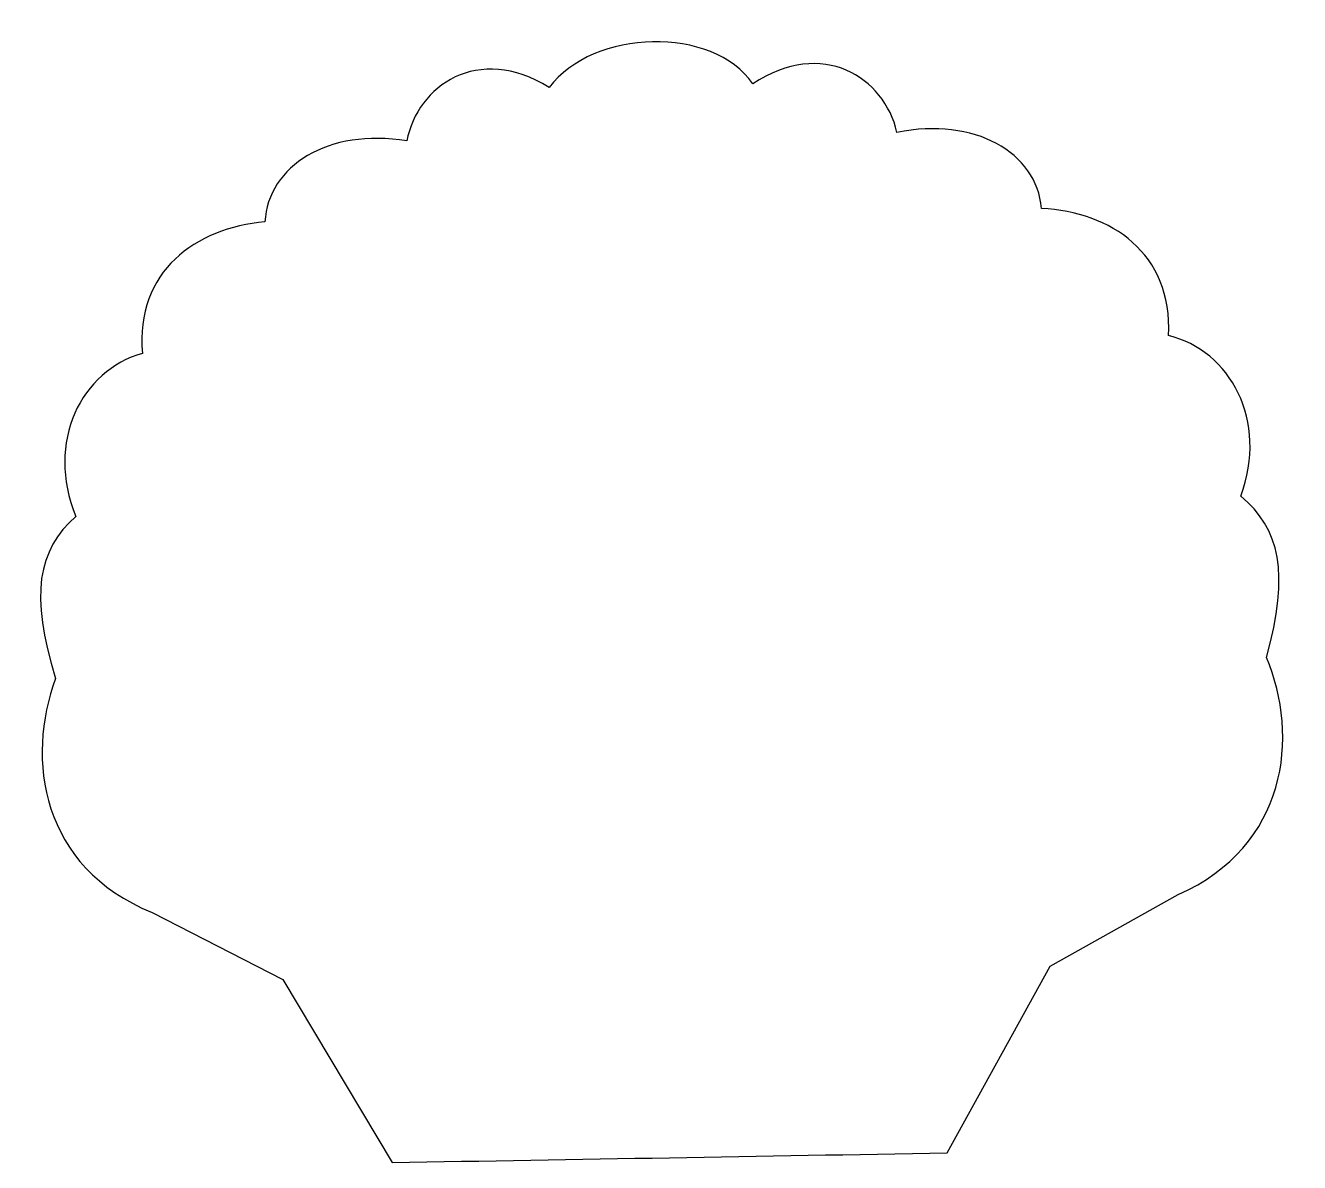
# Model space of a CAD drawing. Header units: centimetres. Extents: x -3.74 to 3.75, y -3.29 to 3.39.
import ezdxf

# ---------------------------------------------------------------- set-up
doc = ezdxf.new("R2010")
doc.units = ezdxf.units.CM
doc.header["$MEASUREMENT"] = 0
doc.layers.add('Layer 1', color=7, linetype='Continuous')

msp = doc.modelspace()

# ---------------------------------------------------------------- linework, layer by layer
at = {"layer": 'Layer 1', "color": 253, "lineweight": 25}
msp.add_open_spline([(0.53581, 3.04349), (0.94423, 3.31653), (1.30888, 3.0806), (1.38216, 2.75926), (1.38216, 2.75926), (1.83853, 2.85079), (2.20286, 2.64095), (2.23134, 2.31217), (2.23134, 2.31217), (2.63932, 2.29172), (3.00066, 2.05058), (2.97741, 1.56519), (2.97741, 1.56519), (3.33766, 1.47902), (3.56666, 1.06554), (3.40106, 0.62282), (3.40106, 0.62282), (3.63132, 0.43112), (3.68936, 0.175), (3.55272, -0.32427), (3.55272, -0.32427), (3.74633, -0.79159), (3.67697, -1.4297), (3.03449, -1.71799), (3.03449, -1.71799), (3.03449, -1.71799), (2.28184, -2.13834), (2.28184, -2.13834), (2.28184, -2.13834), (2.28184, -2.13834), (1.67614, -3.23464), (1.67614, -3.23464), (1.67614, -3.23464), (0.59014, -3.25352), (-0.49586, -3.2724), (-1.58186, -3.29128), (-1.58186, -3.29128), (-1.58186, -3.29128), (-2.22529, -2.2167), (-2.22529, -2.2167), (-2.22529, -2.2167), (-2.22529, -2.2167), (-2.9921, -1.82277), (-2.9921, -1.82277), (-2.9921, -1.82277), (-3.64421, -1.55699), (-3.73571, -0.92167), (-3.55847, -0.44791), (-3.55847, -0.44791), (-3.71238, 0.04632), (-3.66328, 0.30429), (-3.43982, 0.50388), (-3.43982, 0.50388), (-3.62071, 0.94057), (-3.40622, 1.36177), (-3.04918, 1.4604), (-3.04918, 1.4604), (-3.08929, 1.94469), (-2.73655, 2.19825), (-2.32953, 2.23287), (-2.32953, 2.23287), (-2.3125, 2.56244), (-1.95568, 2.78482), (-1.4964, 2.7092), (-1.4964, 2.7092), (-1.43434, 3.0329), (-1.0781, 3.28136), (-0.66044, 3.02268), (-0.66044, 3.02268), (-0.4033, 3.36766), (0.30477, 3.38685), (0.53581, 3.04348), (0.53581, 3.04348), (0.53581, 3.04348), (0.53581, 3.04349), (0.53581, 3.04349)], degree=3, knots=[0, 0, 0, 0, 0.05, 0.05, 0.05, 0.05, 0.1, 0.1, 0.1, 0.1, 0.15, 0.15, 0.15, 0.15, 0.2, 0.2, 0.2, 0.2, 0.25, 0.25, 0.25, 0.25, 0.3, 0.3, 0.3, 0.3, 0.35, 0.35, 0.35, 0.35, 0.4, 0.4, 0.4, 0.4, 0.45, 0.45, 0.45, 0.45, 0.5, 0.5, 0.5, 0.5, 0.55, 0.55, 0.55, 0.55, 0.6, 0.6, 0.6, 0.6, 0.65, 0.65, 0.65, 0.65, 0.7, 0.7, 0.7, 0.7, 0.75, 0.75, 0.75, 0.75, 0.8, 0.8, 0.8, 0.8, 0.85, 0.85, 0.85, 0.85, 0.9, 0.9, 0.9, 0.9, 1, 1, 1, 1], dxfattribs=at)

doc.saveas('drawing.dxf')
